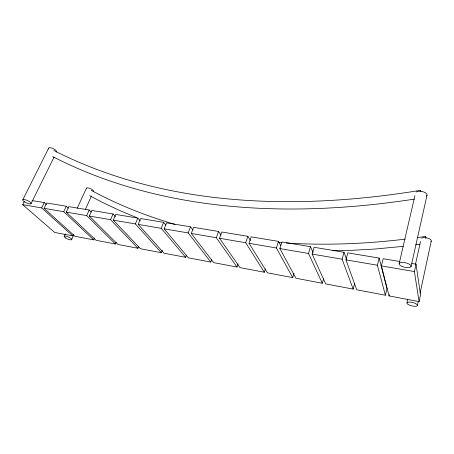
<?xml version="1.0" encoding="UTF-8"?>
<svg xmlns="http://www.w3.org/2000/svg" width="454" height="454" viewBox="0 0 454 454"><rect width="100%" height="100%" fill="white"/><g stroke="black" fill="none" stroke-linecap="round" stroke-linejoin="round"><path stroke-width="0.68" d="M420.869 191.304L420.586 190.51M425.948 238.1L425.574 236.733M417.442 305.576A5.431 1.759 13.5 0 0 410.268 302.097A5.431 1.759 13.5 0 0 408.901 304.889A5.431 1.759 13.5 0 0 417.442 305.576L418.327 301.422M420.109 293.102L431.232 241.131M399.94 261.521L383.153 258.74L381.411 265.913L389.067 295.923L419.07 301.621L420.523 294.828L416.023 264.188L411.829 263.49M406.954 302.824L407.72 299.379M415.489 264.234L420.517 241.494M419.07 301.621L414.4 271.543L416.023 264.188M411.063 266.532A6.135 2.293 12.9 0 0 402.885 262.423A6.135 2.293 12.9 0 0 401.415 266.158A6.135 2.293 12.9 0 0 411.063 266.532L426.976 195.407M399.168 263.575L414.928 195.646M389.067 295.923L389.379 294.595M385.401 295.225L386.961 288.613L379.147 258.076L347.826 252.884L345.959 259.858L356.685 289.777L385.401 295.225L377.387 265.227L379.147 258.076M346.595 259.523L344.007 252.254L314.128 247.299L312.153 254.087L325.677 283.886L353.178 289.107L354.67 283.307M353.178 289.107L342.123 259.206L344.007 252.254M313.084 252.492L310.479 246.698L281.951 241.971L279.88 248.576L295.946 278.245L322.312 283.251L323.537 278.847M322.312 283.251L308.493 253.463L310.479 246.698M280.765 245.693L278.467 241.392L251.193 236.869L249.03 243.316L267.417 272.831L292.716 277.632L294.005 273.336M292.716 277.632L276.384 247.98L278.467 241.392M250.432 240.512L247.861 236.318L221.762 231.994L219.526 238.276L240.024 267.633L264.319 272.241L265.38 268.916M220.979 234.968L218.573 231.466L193.574 227.323L191.27 233.452L213.698 262.633L237.045 267.066L238.146 263.814M264.319 272.241L245.688 242.742L247.861 236.318M193.046 230.161L190.515 226.818L166.556 222.846L164.183 228.827L188.376 257.827L210.832 262.089L211.74 259.546M237.045 267.066L216.325 237.731L218.573 231.466M165.852 225.076L163.622 222.358L140.627 218.55L138.203 224.395L164.002 253.201L185.618 257.304L186.316 255.437M210.832 262.089L188.2 232.93L190.515 226.818M140.15 220.729L137.812 218.085L115.736 214.424L113.262 220.139L140.524 248.741L161.352 252.696L162.305 250.262M185.618 257.304L161.244 228.328L163.622 222.358M115.452 216.558L113.029 213.976L91.81 210.457L89.29 216.047L117.898 244.445L137.971 248.259L138.697 246.471M161.352 252.696L135.383 223.913L137.812 218.085M91.203 212.041L89.205 210.026L68.798 206.644L66.244 212.109L96.072 240.302L115.43 243.98L116.173 242.232M137.971 248.259L110.549 219.674L113.029 213.976M68.338 208.193L66.295 206.23L46.648 202.978L44.061 208.324L75.006 236.307L93.694 239.854L94.54 237.924M115.43 243.98L86.686 215.599L89.205 210.026M24.442 201.184L22.7 204.675L54.662 232.442L72.708 235.87L73.281 234.61M71.704 239.491L73.747 235.002M85.42 209.345L91.549 195.873M64.196 236.46L65.376 233.895M77.197 208.255L86.459 188.166M93.694 239.854L63.736 211.683L66.295 206.23M22.7 204.675L41.649 207.909L44.237 202.575L32.075 200.56M31.054 203.653A4.563 1.305 24.8 0 0 25.447 199.76A4.563 1.305 24.8 0 0 24.289 201.712A4.563 1.305 24.8 0 0 31.054 203.653L54.06 157.101M22.796 199.777L48.674 148.135M420.58 190.311C298.295 210.395 166.278 207.745 53.771 150.444M414.337 199.119C293.471 217.738 163.429 213.505 52.715 156.607M405.172 239.144C365.708 243.894 325.802 245.512 286.111 242.992M417.13 237.59L425.568 236.494M403.203 246.363L374.59 249.064L349.506 250.432L332.759 250.722M415.682 244.78L419.842 244.252M279.028 242.606L281.866 242.759M44.061 208.324L63.736 211.683M66.244 212.109L86.686 215.599M89.29 216.047L110.549 219.674M113.262 220.139L135.383 223.913M138.203 224.395L161.244 228.328M164.183 228.827L188.2 232.93M191.27 233.452L216.325 237.731M219.526 238.276L245.688 242.742M249.03 243.316L276.384 247.98M279.88 248.576L308.493 253.463M312.153 254.087L342.123 259.206M345.959 259.858L377.387 265.227M381.411 265.913L414.4 271.543M175.017 224.389C146.018 215.922 117.785 204.731 91.197 190.351M136.688 217.614L119.686 210.525L103.24 202.796L89.693 195.685M41.649 207.909L72.708 235.87M44.237 202.575L46.325 204.493M425.773 238.214L425.631 237.192M48.771 149.003A4.398 1.6 26.2 0 1 52.437 148.265A4.398 1.6 26.2 0 1 56.546 152.067M86.447 188.847A3.927 1.345 24.1 0 1 90.352 188.575A3.927 1.345 24.1 0 1 93.263 191.764M421.584 238.197A5.204 2.128 11.5 0 1 428.23 238.282A5.204 2.128 11.5 0 1 430.959 241.505M416.329 191.985A5.851 2.741 10.6 0 1 424.059 192.104A5.851 2.741 10.6 0 1 426.448 196.122M65.654 238.004A4.063 1.09 23.2 0 0 71.675 239.587A4.063 1.09 23.2 0 0 66.517 236.318A4.063 1.09 23.2 0 0 65.654 238.004"/></g></svg>
